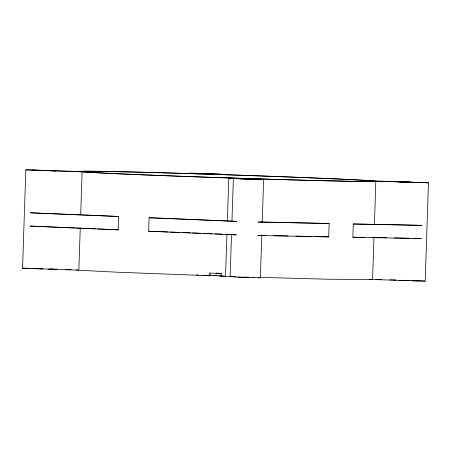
<?xml version="1.0" encoding="UTF-8"?>
<svg xmlns="http://www.w3.org/2000/svg" width="451" height="451" viewBox="0 0 451 451"><rect width="100%" height="100%" fill="white"/><g stroke="black" fill="none" stroke-linecap="round" stroke-linejoin="round"><path stroke-width="0.68" d="M80.25 227.856L78.846 270.183L22.55 268.187L25.814 169.875L78.993 171.481M80.69 214.558L82.11 171.87L25.814 169.875M63.506 227.473L30.059 226.086L118.201 229.863L118.647 216.474L30.499 212.821L118.647 216.474M233.793 234.757L236.301 234.87L148.655 231.233L149.101 217.737L236.747 221.373L149.101 217.737M79.331 270.245L116.798 272.19L209.715 275.73L209.8 273.092L210.121 273.08M245.744 277.495L221.08 276.125L221.17 273.486L209.8 273.092M225.545 276.271L226.949 234.046M227.366 221.424L228.809 177.953L238.162 178.776L263.632 179.498L262.211 222.337M230.111 276.824L231.532 233.984M231.949 221.345L233.37 178.506L248.219 178.906M238.066 277.128L260.368 277.816L261.789 234.977M261.569 235.49L257.701 235.49L328.717 236.905L329.162 223.493L261.839 221.993M412.941 238.353L421.397 238.596L352.868 237.226L353.302 223.978L421.837 225.342L353.302 223.978M373.986 237.153L372.577 279.614L327.313 279.208L259.973 277.371M374.403 224.587L375.841 181.302L371.376 180.75A148.954 1.562 1.9 0 0 229.339 174.853L190.734 173.624A148.954 1.562 1.9 0 0 78.13 171.374L82.589 171.927A148.954 1.562 1.9 0 0 224.626 177.818L263.237 179.053A148.954 1.562 1.9 0 0 375.841 181.302M371.714 279.507L425.186 281.12L428.45 182.807L371.861 180.806M253.682 277.596L252.695 277.607M209.715 275.73L210.036 275.719L205.115 275.352M221.08 276.125L221.402 276.113L209.676 275.234M428.45 182.807L374.973 181.195M395.358 280.071L394.834 280.133M22.55 268.187L29.445 268.3M29.721 268.413L29.253 268.441M352.868 237.226L364.335 237.327M329.162 223.493L258.147 222.078L262.217 222.101L261.574 222.039M371.934 237.451L386.637 237.745M394.343 237.897L409.604 238.246M261.394 235.411L265.616 235.495M273.351 235.647L288.121 235.941M295.862 236.099L311.258 236.465M47.958 269.162L52.575 269.219L50.01 269.027M244.036 178.782L240.056 178.726L244.527 178.951M252.966 179.227L256.946 179.278L250.412 178.979M314.747 236.555L328.717 236.905M236.014 276.886L231.605 276.649M409.322 182.08L404.513 181.995L412.575 182.356M42.834 268.948L31.542 268.565M247.7 277.483L249.037 277.523M206.936 173.81L213.859 173.956L208.345 173.686M42.112 170.517L49.187 170.675L32.461 170.1L39.919 170.444M43.138 170.619L55.834 170.901L38.51 170.157M414.824 182.429L421.775 182.582L397.838 181.77L412.129 182.413M411.566 280.748L418.511 280.894L416.391 280.759M244.092 178.703L263.632 179.498M252.91 179.301L245.073 179.041M38.059 268.559L42.281 268.695M51.459 269.022L57.051 269.168M65.327 269.467L71.123 269.613M375.976 279.394L381.574 279.569M389.974 279.84L395.758 279.992M405.505 280.302L409.514 280.432M242.779 277.151L249.217 277.371M206.778 173.556L190.407 173.161L195.114 173.759M409.891 280.511L401.249 280.308L409.311 280.674M36.272 268.576L42.529 268.796M204.737 173.736L197.07 173.387L220.528 174.187L190.581 173.207M244.735 277.145L248.664 277.275M148.655 231.233L168.155 231.972M170.247 232.051L179.295 232.389M401.723 280.466L398.34 280.325M64.899 227.53L74.652 227.935M76.044 227.992L95.55 228.804M182.086 232.496L190.446 232.846M192.532 232.93L200.892 233.28M203.677 233.392L212.038 233.742M214.828 233.855L222.49 234.176M225.274 234.289L233.246 234.723M418.415 280.753L425.186 281.12M97.63 228.894L118.201 229.863M215.973 273.064L221.492 273.475M209.602 275.037L210.983 275.138M213.746 275.352L217.202 275.612M219.276 275.77L224.807 276.192M196.354 274.873L198.406 275.031M202.516 275.347L205.256 275.555M260.368 277.816L258.35 277.579M232.784 178.083L236.256 178.506M220.392 174.148L224.959 174.717M218.183 174.176L221.666 174.61M194.911 173.432L198.406 173.866M369.104 279.383L370.361 279.541M76.416 269.884L78.468 270.138M258.857 178.912L262.984 179.436M255.559 178.81L258.84 179.227M151.654 175.157A146.738 1.539 1.9 0 0 373.625 181.229A146.738 1.539 1.9 0 0 155.674 172.632A146.738 1.539 1.9 0 0 151.654 175.157"/></g></svg>
